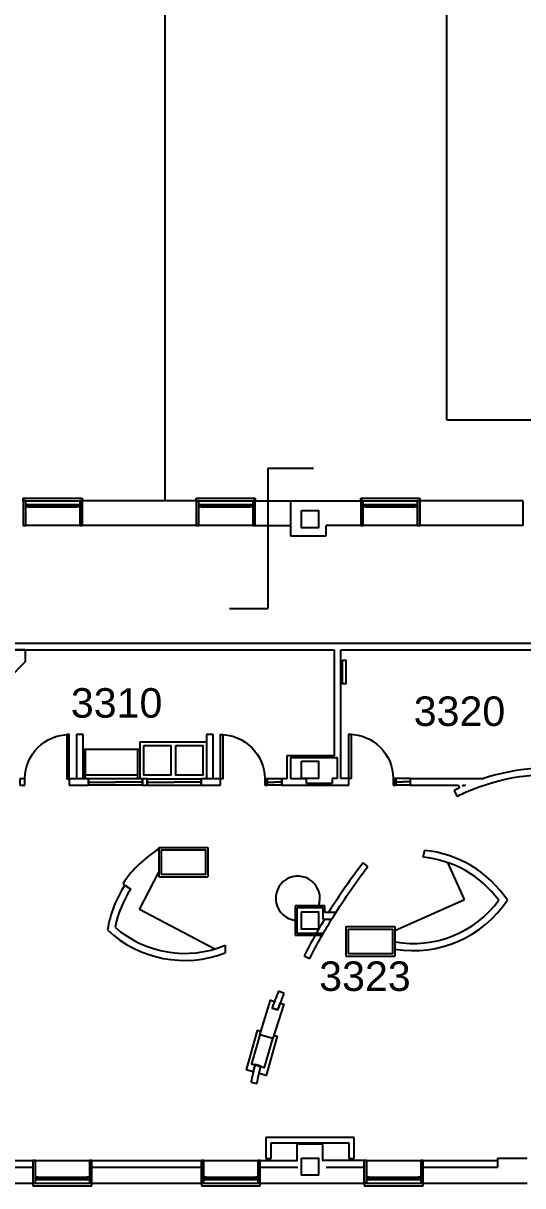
# Model space of a CAD drawing. Header units: inches. Extents: x -1169 to 5569, y -44 to 4300.
# Drawn here: x 3632 to 4039, y 1780 to 2726 of the extents above; entities that cross this region are included whole.
import ezdxf

# ---------------------------------------------------------------- set-up
doc = ezdxf.new("R2010")
doc.units = ezdxf.units.IN
doc.header["$LTSCALE"] = 96
doc.header["$MEASUREMENT"] = 0
doc.layers.get('0').update_dxf_attribs({"linetype": 'CONTINUOUS'})
doc.layers.get('DEFPOINTS').update_dxf_attribs({"color": 31, "linetype": 'CONTINUOUS'})
for name, color, linetype in [('A-ANNO-ROOM', 4, 'CONTINUOUS'), ('A-DOOR', 2, 'CONTINUOUS'), ('A-FLOR-CASE', 3, 'CONTINUOUS'), ('A-GLAZ', 2, 'CONTINUOUS'), ('A-GLAZ-SILL', 1, 'CONTINUOUS'), ('A-ROOF-LEVL-THIN', 1, 'CONTINUOUS'), ('A-WALL-FULL', 6, 'CONTINUOUS')]:
    doc.layers.add(name, color=color, linetype=linetype)
doc.styles.add('Arial', font='arial.ttf')

# ---------------------------------------------------------------- blocks, each defined once
blk = doc.blocks.new('*U306')
at = {"lineweight": -2}
for points in [[(0.03125, 0), (0, 0), (0, 5), (0.03125, 5)], [(48.03125, 0), (48.0625, 0), (48.0625, 5), (48.03125, 5)]]:
    blk.add_lwpolyline(points, close=True, dxfattribs=at)
blk = doc.blocks.new('*U195')
at = {"lineweight": -2}
for p, q in [((3.5, 0), (1.5, 0)), ((3.5, -5.25), (3.5, 0)), ((15.5, 0), (15.5, -5.25)), ((19.5, 0), (15.5, 0)), ((19.5, -5.25), (19.5, 0)), ((55.56, 0), (55.56, -5.25)), ((64.25, 0), (55.56, 0)), ((71.3, 0), (64.25, 0)), ((71.3, -5.25), (71.3, 0)), ((115.3, 0), (115.3, -5.25)), ((119.2, 0), (115.3, 0)), ((119.2, -5.25), (119.2, 0)), ((163.2, 0), (163.2, -5.25)), ((170.25, 0), (163.2, 0)), ((178.94, 0), (170.25, 0)), ((178.94, -5.25), (178.94, 0)), ((215, 0), (215, -5.25)), ((216.97, 0), (215, 0)), ((216.97, -5.25), (216.97, 0)), ((228.97, 0), (228.97, -5.25)), ((233, 0), (228.97, 0)), ((249, 0), (236.12, 0)), ((249, -3.75), (249, 0)), ((0, -0.94), (0, -5.25)), ((0, -5.25), (3.5, -5.25)), ((15.5, -5.25), (19.5, -5.25)), ((55.56, -5.25), (64.25, -5.25)), ((64.25, -5.25), (71.3, -5.25)), ((115.3, -5.25), (119.2, -5.25)), ((163.2, -5.25), (170.25, -5.25)), ((170.25, -5.25), (178.94, -5.25)), ((215, -5.25), (216.97, -5.25)), ((228.97, -5.25), (234.56, -5.25)), ((234.56, -5.25), (249, -5.25))]:
    blk.add_line(p, q, dxfattribs=at)
blk = doc.blocks.new('*U196')
at = {"lineweight": -2}
for p, q in [((14.84, -4.74), (14.38, 0.25)), ((62.24, 4.65), (62.7, -0.34)), ((77.26, 2.1), (76.35, 7.01)), ((0, 0), (0, -5))]:
    blk.add_line(p, q, dxfattribs=at)
at = {"lineweight": -2, "extrusion": (0, 0, -1)}
for start, end in [(268.03355, 270), (259.50078, 261.45749)]:
    blk.add_arc((0, 418.99), 418.99, start, end, dxfattribs=at)
at = {"lineweight": -2}
for start, end in [(278.50369, 280.49922), (270, 272.00526)]:
    blk.add_arc((0, 418.99), 423.99, start, end, dxfattribs=at)
blk = doc.blocks.new('*U204')
at = {"lineweight": -2}
for p, q in [((17.25, 0), (-1.5, 0)), ((-1.5, -3.125), (15.75, -3.125))]:
    blk.add_line(p, q, dxfattribs=at)
blk = doc.blocks.new('*U205')
at = {"lineweight": -2}
for p, q in [((-5, 0), (12, 0)), ((12, 4.25), (-0.75, 4.25)), ((12, 0), (12, 4.25))]:
    blk.add_line(p, q, dxfattribs=at)
blk = doc.blocks.new('*U206')
at = {"lineweight": -2}
for p, q in [((0, 4.25), (0, 0)), ((0, 0), (72, 0)), ((67.75, 4.25), (4.25, 4.25))]:
    blk.add_line(p, q, dxfattribs=at)
blk = doc.blocks.new('*U207')
at = {"lineweight": -2}
for p, q in [((0, 4.25), (0, 0)), ((12.75, 4.25), (0, 4.25)), ((0, 0), (12.75, 0))]:
    blk.add_line(p, q, dxfattribs=at)
blk = doc.blocks.new('*U209')
at = {"lineweight": -2}
for p, q in [((10.44, 0), (1.5, 0)), ((0, -2.46), (0, -5.5)), ((0, -5.5), (7.07, -5.5))]:
    blk.add_line(p, q, dxfattribs=at)
blk = doc.blocks.new('*U241')
at = {"lineweight": -2}
for p, q in [((6.69, 3.12), (5.73, 3.12)), ((4.04, 0), (6.45, 0))]:
    blk.add_line(p, q, dxfattribs=at)
blk = doc.blocks.new('*U248')
at = {"lineweight": -2}
for p, q in [((22.72, 3.12), (4.97, 3.12)), ((5.72, 0), (22.72, 0))]:
    blk.add_line(p, q, dxfattribs=at)
blk = doc.blocks.new('*U250')
at = {"lineweight": -2}
for p, q in [((34.38, 1.5), (-3.37, 1.5)), ((-0.99, 0), (37.51, 0))]:
    blk.add_line(p, q, dxfattribs=at)
blk = doc.blocks.new('*U251')
at = {"lineweight": -2}
for p, q in [((21, 1.5), (0, 1.5)), ((0, 0), (21, 0))]:
    blk.add_line(p, q, dxfattribs=at)
blk = doc.blocks.new('*U252')
at = {"lineweight": -2}
for p, q in [((141.3, 69.82), (137.13, 73.01)), ((0, 5.25), (0, 0))]:
    blk.add_line(p, q, dxfattribs=at)
at = {"lineweight": -2, "extrusion": (0, 0, -1)}
for start, end in [(219.55561, 224.479), (217.40672, 219.55561), (224.479, 253.38885), (253.38885, 263.47654), (267.91899, 270), (263.47654, 267.91899)]:
    blk.add_arc((0, 177.88), 172.63, start, end, dxfattribs=at)
at = {"lineweight": -2}
for start, end in [(321.01254, 322.59328), (319.32496, 320.00311), (287.42962, 314.27151), (270, 271.52095), (272.53037, 276.07445), (277.09359, 285.71398)]:
    blk.add_arc((0, 177.88), 177.88, start, end, dxfattribs=at)
blk = doc.blocks.new('*U253')
at = {"lineweight": -2}
for p, q in [((6.46, 1.5), (0, 1.5)), ((2.46, 0), (7.96, 0))]:
    blk.add_line(p, q, dxfattribs=at)
blk = doc.blocks.new('*U254')
at = {"lineweight": -2}
for p, q in [((23.66, 1.5), (-0.34, 1.5)), ((1.16, 0), (22.16, 0))]:
    blk.add_line(p, q, dxfattribs=at)
blk = doc.blocks.new('*U255')
at = {"lineweight": -2}
for p, q in [((22.5, 1.5), (-1.5, 1.5)), ((0, 0), (21, 0))]:
    blk.add_line(p, q, dxfattribs=at)
blk = doc.blocks.new('*U256')
at = {"lineweight": -2}
for p, q in [((-1.09, 0), (20.9, 0)), ((21.75, 1.5), (0.41, 1.5))]:
    blk.add_line(p, q, dxfattribs=at)
blk = doc.blocks.new('*U257')
at = {"lineweight": -2}
for p, q in [((0, 0), (0, -5)), ((89.35, 3.09), (88.45, 8.01))]:
    blk.add_line(p, q, dxfattribs=at)
at = {"lineweight": -2, "extrusion": (0, 0, -1)}
for start, end in [(263.8452, 270), (261.98129, 263.8452), (259.64652, 261.98129)]:
    blk.add_arc((0, 492.15), 492.15, start, end, dxfattribs=at)
at = {"lineweight": -2}
for start, end in [(278.16558, 280.35348), (270, 275.68748), (276.43091, 277.96697)]:
    blk.add_arc((0, 492.15), 497.15, start, end, dxfattribs=at)
blk = doc.blocks.new('*U267')
at = {"lineweight": -2}
for p, q in [((0, 5.25, -20), (12, 5.25, -20)), ((0, 0, -20), (12, 0, -20)), ((0.03125, 2.625, -20), (6, 2.625, -20)), ((11.96875, 2.625, -20), (6, 2.625, -20))]:
    blk.add_line(p, q, dxfattribs=at)
at = {"lineweight": -2, "elevation": -20}
for points in [[(0.03125, 0), (0, 0), (0, 5.25), (0.03125, 5.25)], [(11.96875, 0), (12, 0), (12, 5.25), (11.96875, 5.25)]]:
    blk.add_lwpolyline(points, close=True, dxfattribs=at)
blk = doc.blocks.new('*U182')
at = {"lineweight": -2}
for p, q in [((0, 5.25, -20), (44, 5.25, -20)), ((0, 0, -20), (44, 0, -20)), ((0.03125, 2.625, -20), (22, 2.625, -20)), ((43.96875, 2.625, -20), (22, 2.625, -20))]:
    blk.add_line(p, q, dxfattribs=at)
at = {"lineweight": -2, "elevation": -20}
for points in [[(0.03125, 0), (0, 0), (0, 5.25), (0.03125, 5.25)], [(43.96875, 0), (44, 0), (44, 5.25), (43.96875, 5.25)]]:
    blk.add_lwpolyline(points, close=True, dxfattribs=at)
blk = doc.blocks.new('*U183')
at = {"lineweight": -2}
for p, q in [((0, 5.5, -20), (12, 5.5, -20)), ((0, 0, -20), (12, 0, -20)), ((0.03125, 2.75, -20), (6, 2.75, -20)), ((11.96875, 2.75, -20), (6, 2.75, -20))]:
    blk.add_line(p, q, dxfattribs=at)
at = {"lineweight": -2, "elevation": -20}
for points in [[(0.03125, 0), (0, 0), (0, 5.5), (0.03125, 5.5)], [(11.96875, 0), (12, 0), (12, 5.5), (11.96875, 5.5)]]:
    blk.add_lwpolyline(points, close=True, dxfattribs=at)
blk = doc.blocks.new('*U184')
at = {"lineweight": -2}
for p, q in [((0, 5.25, -20), (44, 5.25, -20)), ((0, 0, -20), (44, 0, -20)), ((0.03125, 2.625, -20), (22, 2.625, -20)), ((43.96875, 2.625, -20), (22, 2.625, -20))]:
    blk.add_line(p, q, dxfattribs=at)
at = {"lineweight": -2, "elevation": -20}
for points in [[(0.03125, 0), (0, 0), (0, 5.25), (0.03125, 5.25)], [(43.96875, 0), (44, 0), (44, 5.25), (43.96875, 5.25)]]:
    blk.add_lwpolyline(points, close=True, dxfattribs=at)
blk = doc.blocks.new('COL-EHMANN')
blk.add_lwpolyline([(-7, 7), (7, 7), (7, -7), (-7, -7)], close=True)
blk = doc.blocks.new('*U118')
for p, q in [((0, 0), (0, 0)), ((-36, 0), (-36, 0))]:
    blk.add_line(p, q)
blk.add_lwpolyline([(0, 0), (0, 36), (-1.75, 36), (-1.75, 0)], close=True)
blk.add_arc((0, 0), 36, 90, 180)
blk = doc.blocks.new('*U111')
for p, q in [((0, 0), (0, 0)), ((36, 0), (36, 0))]:
    blk.add_line(p, q)
blk.add_lwpolyline([(0, 0), (0, 36), (1.75, 36), (1.75, 0)], close=True)
blk.add_arc((0, 0), 36, 0, 90)

msp = doc.modelspace()

# ---------------------------------------------------------------- linework, layer by layer
at = {"layer": 'A-FLOR-CASE'}
msp.add_line((3725.09, 2114), (3682.59, 2114), dxfattribs=at)
for points in [[(3633.46, 2216.07), (3629.33, 2216.07), (3609.46, 2216.07), (3566.34, 2172.95), (3566.34, 2127.58), (3590.35, 2127.58), (3590.35, 2163.01), (3620.54, 2193.2), (3633.46, 2206.13)], [(3633.46, 2216.07), (3633.46, 2206.13)], [(3727.09, 2111), (3727.09, 2141), (3781.09, 2141), (3781.09, 2111)], [(3727.09, 2135), (3680.59, 2135), (3680.59, 2111)], [(3682.59, 2111), (3682.59, 2135)], [(3725.09, 2111), (3725.09, 2135)], [(3726.46, 2004.73), (3742.34, 2034.92)], [(3991.2, 2012.77), (3977.76, 2042.78)], [(3713.2, 2025.95), (3713.36, 2025.2)], [(3713.36, 2025.2), (3719.37, 2021.23)], [(3934.68, 1987.46), (3991.2, 2012.77)], [(3787.45, 1972.65), (3726.46, 2004.73)]]:
    msp.add_lwpolyline(points, dxfattribs=at)
for points in [[(3730.09, 2138), (3752.09, 2138), (3752.09, 2114), (3730.09, 2114)], [(3756.09, 2138), (3778.09, 2138), (3778.09, 2114), (3756.09, 2114)]]:
    msp.add_lwpolyline(points, close=True, dxfattribs=at)
for centre, radius, start, end in [((3791.34, 1973.7), 94, 121.41997, 146.23225), ((3855.53, 2013.74), 18.03, 340.47231, 263.31672)]:
    msp.add_arc(centre, radius, start, end, dxfattribs=at)
at = {"layer": 'A-GLAZ'}
for p, q in [((3631.8, 2339.32), (3679.8, 2339.32)), ((3631.8, 2337.32), (3631.8, 2339.32)), ((3633.8, 2337.32), (3677.8, 2337.32)), ((3679.8, 2339.32), (3679.8, 2337.32)), ((3772.8, 2339.32), (3820.8, 2339.32)), ((3772.8, 2337.32), (3772.8, 2339.32)), ((3774.8, 2337.32), (3818.8, 2337.32)), ((3820.8, 2339.32), (3820.8, 2337.32)), ((3906.8, 2339.32), (3954.8, 2339.32)), ((3906.8, 2337.32), (3906.8, 2339.32)), ((3908.8, 2337.32), (3952.8, 2337.32)), ((3954.8, 2339.32), (3954.8, 2337.32)), ((3635.8, 2334.32), (3675.8, 2334.32)), ((3635.8, 2333.32), (3675.8, 2333.32)), ((3635.8, 2332.32), (3675.8, 2332.32)), ((3776.8, 2334.32), (3816.8, 2334.32)), ((3776.8, 2333.32), (3816.8, 2333.32)), ((3776.8, 2332.32), (3816.8, 2332.32)), ((3910.8, 2334.32), (3950.8, 2334.32)), ((3910.8, 2333.32), (3950.8, 2333.32)), ((3910.8, 2332.32), (3950.8, 2332.32)), ((3639.72, 1781.82), (3639.72, 1779.82)), ((3639.72, 1779.82), (3687.72, 1779.82)), ((3641.72, 1781.82), (3685.72, 1781.82)), ((3643.72, 1786.82), (3683.72, 1786.82)), ((3643.72, 1785.82), (3683.72, 1785.82)), ((3643.72, 1784.82), (3683.72, 1784.82)), ((3687.72, 1779.82), (3687.72, 1781.82)), ((3776.93, 1781.82), (3776.93, 1779.82)), ((3776.93, 1779.82), (3824.93, 1779.82)), ((3778.93, 1781.82), (3822.93, 1781.82)), ((3780.93, 1786.82), (3820.93, 1786.82)), ((3780.93, 1785.82), (3820.93, 1785.82)), ((3780.93, 1784.82), (3820.93, 1784.82)), ((3824.93, 1779.82), (3824.93, 1781.82)), ((3909.68, 1781.82), (3909.68, 1779.82)), ((3909.68, 1779.82), (3957.68, 1779.82)), ((3911.68, 1781.82), (3955.68, 1781.82)), ((3913.68, 1786.82), (3953.68, 1786.82)), ((3913.68, 1785.82), (3953.68, 1785.82)), ((3913.68, 1784.82), (3953.68, 1784.82)), ((3957.68, 1779.82), (3957.68, 1781.82))]:
    msp.add_line(p, q, dxfattribs=at)
at = {"layer": 'A-GLAZ-SILL'}
for p, q in [((3677.8, 2317.32), (3633.8, 2317.32)), ((3818.8, 2317.32), (3774.8, 2317.32)), ((3952.8, 2317.32), (3908.8, 2317.32)), ((3641.72, 1800.32), (3685.72, 1800.32)), ((3778.93, 1800.32), (3822.93, 1800.32)), ((3911.68, 1800.32), (3955.68, 1800.32))]:
    msp.add_line(p, q, dxfattribs=at)
at = {"layer": 'A-ROOF-LEVL-THIN'}
for points in [[(3749.31, 3992.57), (3749.31, 3166.07), (3747.31, 3166.07), (3747.31, 2337.32)], [(3976.86, 2403.07), (3976.86, 2811.82), (5512.24, 2811.82), (5512.24, 2543.57)], [(3976.86, 2403.07), (4115.11, 2403.07), (4115.11, 2343.57)]]:
    msp.add_lwpolyline(points, dxfattribs=at)
at = {"layer": 'A-WALL-FULL'}
for p, q in [((3772.8, 2337.32), (3679.8, 2337.32)), ((3679.8, 2337.32), (3679.8, 2317.32)), ((3772.8, 2337.32), (3772.8, 2317.32)), ((3820.8, 2337.32), (3907.8, 2337.32)), ((3849.43, 2337.32), (3849.43, 2308.82)), ((3906.8, 2337.32), (3906.8, 2317.32)), ((3954.8, 2337.32), (3954.8, 2317.32)), ((4038.8, 2337.32), (3955.8, 2337.32)), ((4038.8, 2337.32), (4038.8, 2317.32)), ((3772.8, 2317.32), (3679.8, 2317.32)), ((3820.8, 2317.32), (3849.43, 2317.32)), ((3849.43, 2308.82), (3878.7, 2308.82)), ((3907.8, 2317.32), (3878.7, 2317.32)), ((3878.7, 2308.82), (3878.7, 2317.32)), ((4038.8, 2317.32), (3955.8, 2317.32)), ((3591.85, 2221.32), (4179.87, 2221.32)), ((3609.46, 2216.07), (3885.09, 2216.07)), ((3885.09, 2216.07), (3885.09, 2129.75)), ((3890.59, 2111.25), (3890.59, 2216.07)), ((3890.59, 2216.07), (4089.06, 2216.07)), ((3680.59, 2147), (3675.09, 2147)), ((3675.09, 2147), (3675.09, 2111)), ((3680.59, 2111), (3680.59, 2147)), ((3786.59, 2147), (3781.09, 2147)), ((3781.09, 2147), (3781.09, 2111)), ((3786.59, 2111), (3786.59, 2147)), ((3887.47, 2111.25), (3883.59, 2111.25)), ((3883.59, 2111.25), (3883.59, 2107.25)), ((3897.19, 2111.25), (3890.59, 2111.25)), ((3897.19, 2105.75), (3897.19, 2111.25)), ((3933.25, 2111.25), (3933.25, 2105.75)), ((3935.22, 2111.25), (3933.25, 2111.25)), ((3935.22, 2105.75), (3935.22, 2111.25)), ((3947.22, 2111.25), (4006.76, 2111.25)), ((3883.59, 2105.75), (3897.19, 2105.75)), ((3933.25, 2105.75), (3935.22, 2105.75)), ((3947.22, 2105.75), (3986.13, 2105.75)), ((3989.8, 2105.75), (3992.18, 2105.75)), ((3719.37, 2021.23), (3714.57, 2024.4)), ((3602.43, 1800.32), (3639.72, 1800.32)), ((3687.72, 1800.32), (3782.43, 1800.32)), ((3687.72, 1781.82), (3687.72, 1800.32)), ((3687.72, 1781.82), (3687.72, 1800.32)), ((3776.93, 1781.82), (3776.93, 1800.32)), ((3776.93, 1781.82), (3776.93, 1800.32)), ((3909.68, 1781.82), (3909.68, 1800.32)), ((3909.68, 1781.82), (3909.68, 1800.32)), ((3957.68, 1781.82), (3957.68, 1800.32)), ((3957.68, 1800.32), (4017.72, 1800.32)), ((3957.68, 1781.82), (3957.68, 1800.32)), ((4018.14, 1802.32), (4042.43, 1802.32)), ((4018.14, 1802.32), (4018.14, 1794.95)), ((3602.43, 1794.95), (3639.72, 1794.95)), ((3687.72, 1794.95), (3776.93, 1794.95)), ((3824.93, 1794.95), (3855.43, 1794.95)), ((3878.68, 1794.95), (3909.68, 1794.95)), ((3957.68, 1794.95), (4018.14, 1794.95)), ((3553.22, 1781.82), (3639.72, 1781.82)), ((3687.72, 1781.82), (3776.93, 1781.82)), ((3824.93, 1781.82), (3909.68, 1781.82)), ((3957.68, 1781.82), (4042.43, 1781.82))]:
    msp.add_line(p, q, dxfattribs=at)
for points in [[(3633.8, 2337.32), (3631.8, 2337.32), (3631.8, 2317.32), (3633.8, 2317.32)], [(3679.8, 2337.32), (3677.8, 2337.32), (3677.8, 2317.32), (3679.8, 2317.32)], [(3774.8, 2337.32), (3772.8, 2337.32), (3772.8, 2317.32), (3774.8, 2317.32)], [(3820.8, 2337.32), (3818.8, 2337.32), (3818.8, 2317.32), (3820.8, 2317.32)], [(3908.8, 2337.32), (3906.8, 2337.32), (3906.8, 2317.32), (3908.8, 2317.32)], [(3954.8, 2337.32), (3952.8, 2337.32), (3952.8, 2317.32), (3954.8, 2317.32)], [(3633.8, 2334.32), (3635.8, 2334.32), (3635.8, 2332.32), (3633.8, 2332.32)], [(3675.8, 2334.32), (3677.8, 2334.32), (3677.8, 2332.32), (3675.8, 2332.32)], [(3774.8, 2334.32), (3776.8, 2334.32), (3776.8, 2332.32), (3774.8, 2332.32)], [(3816.8, 2334.32), (3818.8, 2334.32), (3818.8, 2332.32), (3816.8, 2332.32)], [(3908.8, 2334.32), (3910.8, 2334.32), (3910.8, 2332.32), (3908.8, 2332.32)], [(3950.8, 2334.32), (3952.8, 2334.32), (3952.8, 2332.32), (3950.8, 2332.32)], [(3891.85, 2207.7), (3894.56, 2207.7), (3894.56, 2188.44), (3891.85, 2188.44)], [(3744.34, 2033.2), (3744.34, 2053.2), (3780.34, 2053.2), (3780.34, 2033.2)], [(3896.68, 1968.7), (3896.68, 1988.7), (3932.68, 1988.7), (3932.68, 1968.7)], [(3641.72, 1800.32), (3639.72, 1800.32), (3639.72, 1781.82), (3641.72, 1781.82)], [(3687.72, 1800.32), (3685.72, 1800.32), (3685.72, 1781.82), (3687.72, 1781.82)], [(3778.93, 1800.32), (3776.93, 1800.32), (3776.93, 1781.82), (3778.93, 1781.82)], [(3824.93, 1800.32), (3822.93, 1800.32), (3822.93, 1781.82), (3824.93, 1781.82)], [(3911.68, 1800.32), (3909.68, 1800.32), (3909.68, 1781.82), (3911.68, 1781.82)], [(3957.68, 1800.32), (3955.68, 1800.32), (3955.68, 1781.82), (3957.68, 1781.82)], [(3641.72, 1784.82), (3643.72, 1784.82), (3643.72, 1786.82), (3641.72, 1786.82)], [(3683.72, 1784.82), (3685.72, 1784.82), (3685.72, 1786.82), (3683.72, 1786.82)], [(3778.93, 1784.82), (3780.93, 1784.82), (3780.93, 1786.82), (3778.93, 1786.82)], [(3820.93, 1784.82), (3822.93, 1784.82), (3822.93, 1786.82), (3820.93, 1786.82)], [(3911.68, 1784.82), (3913.68, 1784.82), (3913.68, 1786.82), (3911.68, 1786.82)], [(3953.68, 1784.82), (3955.68, 1784.82), (3955.68, 1786.82), (3953.68, 1786.82)]]:
    msp.add_lwpolyline(points, close=True, dxfattribs=at)
for points in [[(3742.34, 2055.2), (3782.34, 2055.2)], [(3742.34, 2055.2), (3742.34, 2031.2)], [(3782.34, 2055.2), (3782.34, 2031.2)], [(3958.68, 2052.79), (3957.28, 2047.14)], [(3742.34, 2031.2), (3782.34, 2031.2)], [(3894.68, 1990.7), (3934.68, 1990.7)], [(3894.68, 1990.7), (3894.68, 1966.7)], [(3934.68, 1990.7), (3934.68, 1966.7)], [(3796.34, 1975.52), (3796.34, 1969.33)], [(3894.68, 1966.7), (3934.68, 1966.7)], [(3825.34, 1905.46), (3822.46, 1906.28), (3813.36, 1874.19)], [(3824.52, 1902.55), (3824.52, 1902.55), (3817.88, 1879.14), (3828.49, 1876.13), (3835.12, 1899.57), (3835.12, 1899.57)], [(3824.93, 1800.32), (3854.93, 1800.32), (3854.93, 1814)], [(3854.93, 1814), (3875.93, 1814)], [(3909.68, 1800.32), (3875.93, 1800.32), (3875.93, 1814)]]:
    msp.add_lwpolyline(points, dxfattribs=at)
msp.add_lwpolyline([(3824.53, 1902.57), (3833.26, 1930.84), (3836.55, 1929.87), (3836.55, 1929.87, -0.005077), (3834.51, 1924.41), (3839.28, 1922.88), (3841.22, 1928.55), (3844.11, 1927.73), (3835.14, 1899.56)], format="xyb", close=True, dxfattribs=at)
msp.add_lwpolyline([(3835.96, 1902.45), (3838.82, 1901.63), (3829.72, 1869.54), (3823.95, 1871.18), (3825.28, 1877.04), (3820.46, 1878.41, 0.004073), (3819.13, 1872.55), (3813.36, 1874.19)], format="xyb", dxfattribs=at)
for centre, radius, start, end in [((3949.68, 1961.23), 86.25, 36.24962, 84.94116), ((3949.68, 1961.23), 92, 33.66581, 84.386), ((3791.34, 1973.7), 92, 146.56172, 171.03359), ((3791.34, 1973.7), 86.25, 146.56172, 168.98908), ((3949.68, 2063.23), 92, 260.61641, 326.33419), ((3949.68, 2063.23), 86.25, 259.98459, 323.75038), ((3763.34, 2055.2), 92, 226.88758, 291.02011), ((3763.34, 2055.2), 86.25, 228.93209, 292.49537)]:
    msp.add_arc(centre, radius, start, end, dxfattribs=at)
at = {"layer": 'DEFPOINTS'}
for p, q in [((3831.01, 2363.77), (3831.01, 2249.77)), ((3831.01, 2363.77), (3868.22, 2363.77)), ((3799.89, 2249.77), (3831.01, 2249.77))]:
    msp.add_line(p, q, dxfattribs=at)

# ---------------------------------------------------------------- block references
at = {"layer": 'A-DOOR', "xscale": -1}
for name, p in [('*U111', (3669.16, 2111)), ('*U118', (3792.56, 2111)), ('*U118', (3897.22, 2111.25))]:
    msp.add_blockref(name, p, dxfattribs=at)
at = {"layer": 'A-GLAZ', "rotation": 180}
msp.add_blockref('*U184', (3728.89, 2111, 20), dxfattribs=at)
at = {"layer": 'A-GLAZ', "xscale": -1, "rotation": 180}
msp.add_blockref('*U182', (3732.79, 2111, 20), dxfattribs=at)
at = {"layer": 'A-GLAZ', "xscale": -1}
for name, p in [('*U267', (3842.56, 2105.75, 20)), ('*U183', (3947.22, 2105.75, 20))]:
    msp.add_blockref(name, p, dxfattribs=at)
at = {"layer": 'A-WALL-FULL'}
for name, p in [('COL-EHMANN', (3865.43, 2322.32)), ('COL-EHMANN', (3865.43, 2118.32)), ('*U195', (3613.59, 2111)), ('*U254', (3853.77, 2006.22)), ('COL-EHMANN', (3865.43, 1995.72)), ('*U209', (3875.93, 2002.22)), ('*U256', (3854.52, 1983.72)), ('COL-EHMANN', (3865.43, 1795.39))]:
    msp.add_blockref(name, p, dxfattribs=at)
for name, p, rotation in [('*U252', (4140.46, 2101.58), 153.7309294908483), ('*U204', (3846.59, 2112.5), 90), ('*U250', (3884.1, 2129.75), 180), ('*U248', (3887.47, 2133.96), 270), ('*U251', (3883.59, 2107.25), 180), ('*U241', (3984.2, 2109.29), 298.5291069347342), ('*U257', (3912.68, 2039.72), 232.4401348421891), ('*U255', (3854.93, 1985.22), 90), ('*U253', (3877.43, 1999.76), 90), ('*U196', (3844.49, 1936.37), 247.8727572610405), ('*U205', (3829.43, 1814), 270), ('*U206', (3901.43, 1819), 180), ('*U207', (3901.43, 1802), 90)]:
    msp.add_blockref(name, p, dxfattribs=dict(at, rotation=rotation))
at = {"layer": 'A-WALL-FULL', "xscale": -0.9999999999999991, "rotation": 253.1272343378878}
msp.add_blockref('*U306', (3820.56, 1878.41), dxfattribs=at)

# ---------------------------------------------------------------- texts
at = {"layer": 'A-ANNO-ROOM', "style": 'Arial'}
for s, p in [('3310', (3670.6, 2160.79)), ('3320', (3949.95, 2154.04)), ('3323', (3872.93, 1938.37))]:
    msp.add_text(s, height=24, dxfattribs=at).set_placement(p)

doc.saveas('drawing.dxf')
